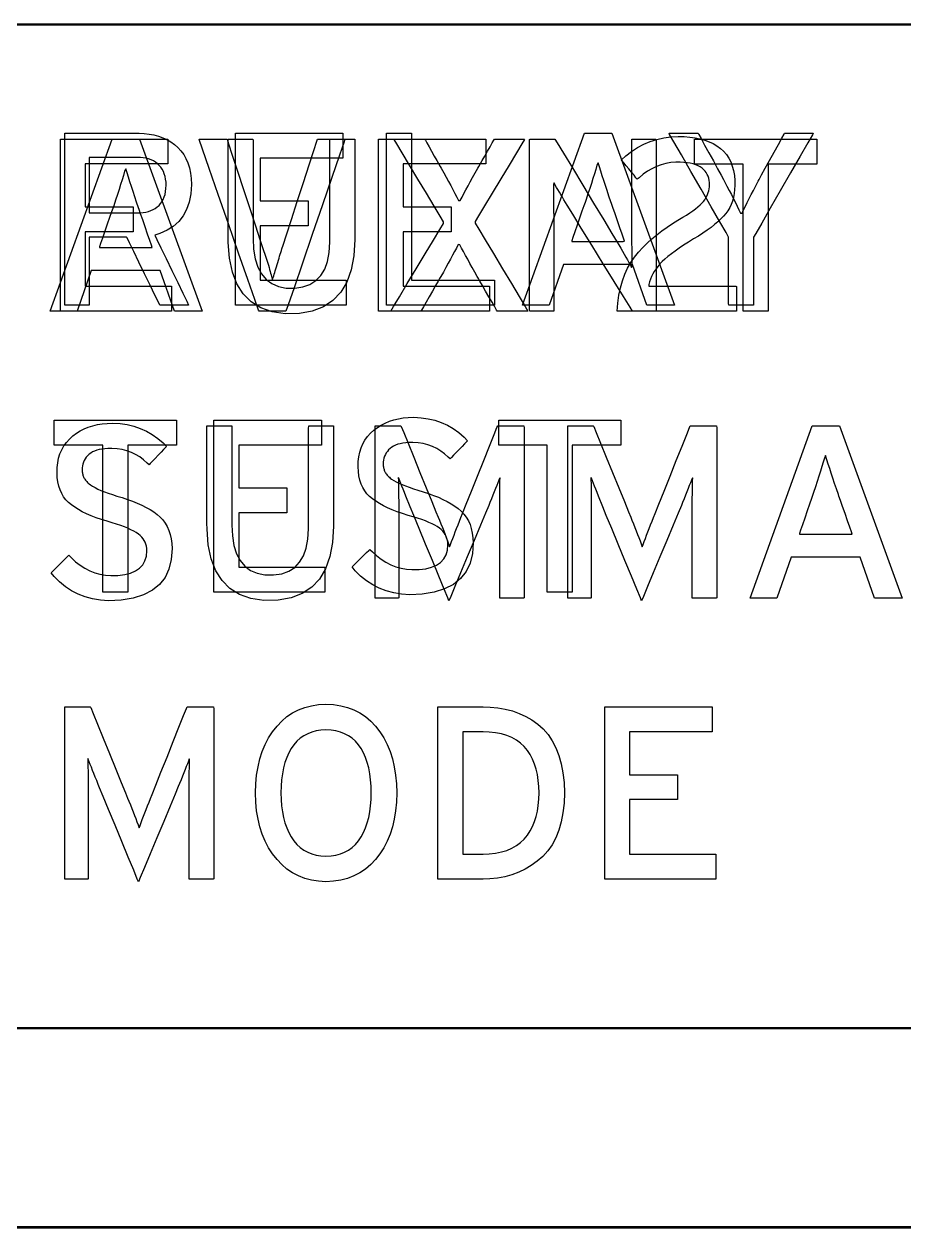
# Model space of a CAD drawing. Extents: x 1 to 47.7, y 0.2 to 35.
# Drawn here: x 22.566 to 23.162, y 4.851 to 5.667 of the extents above; entities that cross this region are included whole.
import ezdxf

# ---------------------------------------------------------------- set-up
doc = ezdxf.new("R2010")
doc.units = 0
doc.header["$MEASUREMENT"] = 0
for name, color, linetype in [('4_1__4U__UP_TO_ONE_IO_BOAR', 7, 'CONTINUOUS'), ('4_2__4U__FRONT_PANEL_W_24_', 7, 'CONTINUOUS'), ('5_1___24__TARGET_LEDS___12', 7, 'CONTINUOUS')]:
    doc.layers.add(name, color=color, linetype=linetype)

msp = doc.modelspace()

# ---------------------------------------------------------------- linework, layer by layer
at = {"layer": '4_1__4U__UP_TO_ONE_IO_BOAR'}
for points in [[(23.21446, 5.66651), (23.14367, 5.66651), (23.06103, 5.66651), (22.87026, 5.66651), (22.45712, 5.66651)], [(22.70938, 5.47671), (22.70938, 5.59333), (22.78216, 5.59333), (22.78216, 5.57642), (22.72628, 5.57642), (22.72628, 5.54742), (22.75873, 5.54742), (22.75873, 5.53052), (22.72628, 5.53052), (22.72628, 5.49363), (22.7846, 5.49363), (22.7846, 5.47671), (22.70938, 5.47671)], [(22.81184, 5.47671), (22.81184, 5.59333), (22.82874, 5.59333), (22.82874, 5.49379), (22.88509, 5.49379), (22.88509, 5.47671), (22.81184, 5.47671)], [(22.98834, 5.47671), (22.97857, 5.50439), (22.93186, 5.50439), (22.92217, 5.47671), (22.90403, 5.47671), (22.94602, 5.59333), (22.96457, 5.59333), (23.00705, 5.47671), (22.98834, 5.47671)], [(22.63643, 5.38181), (22.63643, 5.28227), (22.61953, 5.28227), (22.61953, 5.38181), (22.58657, 5.38181), (22.58657, 5.39889), (22.66943, 5.39889), (22.66943, 5.38181), (22.63643, 5.38181)], [(22.69489, 5.28227), (22.69489, 5.39889), (22.76767, 5.39889), (22.76767, 5.38197), (22.71179, 5.38197), (22.71179, 5.35297), (22.74425, 5.35297), (22.74425, 5.33607), (22.71179, 5.33607), (22.71179, 5.29918), (22.77011, 5.29918), (22.77011, 5.28227), (22.69489, 5.28227)], [(22.9377, 5.38181), (22.9377, 5.28227), (22.9208, 5.28227), (22.9208, 5.38181), (22.88784, 5.38181), (22.88784, 5.39889), (22.9707, 5.39889), (22.9707, 5.38181), (22.9377, 5.38181)], [(22.9597, 5.08782), (22.9597, 5.20444), (23.03248, 5.20444), (23.03248, 5.18753), (22.9766, 5.18753), (22.9766, 5.15853), (23.00906, 5.15853), (23.00906, 5.14163), (22.9766, 5.14163), (22.9766, 5.10474), (23.03493, 5.10474), (23.03493, 5.08782), (22.9597, 5.08782)], [(22.42922, 4.98653), (22.6323, 4.98653), (22.84113, 4.98653), (23.0356, 4.98653), (23.12116, 4.98653), (23.19559, 4.98653)], [(22.50617, 4.85135), (22.57915, 4.85135), (22.65393, 4.85135), (22.73034, 4.85135), (22.80823, 4.85135), (22.88743, 4.85135), (22.96777, 4.85135), (23.04909, 4.85135), (23.13124, 4.85135), (23.29733, 4.85135), (23.46472, 4.85135)]]:
    msp.add_lwpolyline(points, dxfattribs=at)
for points in [[(22.67957, 5.55846), (22.67914, 5.55227), (22.67807, 5.54667), (22.67635, 5.54166), (22.674, 5.53723), (22.671, 5.53339), (22.66736, 5.53014), (22.66308, 5.52747), (22.65816, 5.52539), (22.65481, 5.52413), (22.65623, 5.52118), (22.65893, 5.51562), (22.66246, 5.50832), (22.66641, 5.50017), (22.67033, 5.49206), (22.67381, 5.48488), (22.67641, 5.47951), (22.67769, 5.47685), (22.67737, 5.47671), (22.67573, 5.47671), (22.67315, 5.47671), (22.66998, 5.47671), (22.6666, 5.47671), (22.66338, 5.47671), (22.66066, 5.47671), (22.65882, 5.47671), (22.65821, 5.47673), (22.65724, 5.47874), (22.65492, 5.48352), (22.65167, 5.49022), (22.64792, 5.49797), (22.64406, 5.50592), (22.64053, 5.5132), (22.63774, 5.51896), (22.63611, 5.52234), (22.63565, 5.52287), (22.63392, 5.52287), (22.63083, 5.52287), (22.62686, 5.52287), (22.62248, 5.52287), (22.61816, 5.52287), (22.61438, 5.52287), (22.61161, 5.52287), (22.61034, 5.52287), (22.61031, 5.5217), (22.61031, 5.51759), (22.61031, 5.51133), (22.61031, 5.50378), (22.61031, 5.4958), (22.61031, 5.48825), (22.61031, 5.48199), (22.61031, 5.47788), (22.61029, 5.47671), (22.60946, 5.47671), (22.60767, 5.47671), (22.60522, 5.47671), (22.60242, 5.47671), (22.59957, 5.47671), (22.59699, 5.47671), (22.59499, 5.47671), (22.59387, 5.47671), (22.59374, 5.47805), (22.59374, 5.48658), (22.59374, 5.50113), (22.59374, 5.51954), (22.59374, 5.53962), (22.59374, 5.55921), (22.59374, 5.57613), (22.59374, 5.58822), (22.59374, 5.59329), (22.59527, 5.59333), (22.59993, 5.59333), (22.60681, 5.59333), (22.61499, 5.59333), (22.62356, 5.59333), (22.63157, 5.59333), (22.63812, 5.59333), (22.64228, 5.59333), (22.64423, 5.59332), (22.64769, 5.59315), (22.651, 5.59275), (22.65418, 5.59214), (22.65723, 5.5913), (22.66014, 5.59023), (22.66292, 5.58895), (22.66556, 5.58744), (22.66807, 5.5857), (22.67043, 5.58372), (22.67254, 5.58146), (22.67437, 5.57895), (22.67593, 5.57618), (22.67721, 5.57315), (22.67822, 5.56986), (22.67894, 5.56632), (22.67939, 5.56252)], [(23.06059, 5.5228), (23.06059, 5.52109), (23.06059, 5.51653), (23.06059, 5.50998), (23.06059, 5.5023), (23.06059, 5.49434), (23.06059, 5.48697), (23.06059, 5.48105), (23.06059, 5.47743), (23.0605, 5.47671), (23.05946, 5.47671), (23.05748, 5.47671), (23.05489, 5.47671), (23.052, 5.47671), (23.04913, 5.47671), (23.04658, 5.47671), (23.04468, 5.47671), (23.04374, 5.47671), (23.04369, 5.47764), (23.04369, 5.48151), (23.04369, 5.48761), (23.04369, 5.49508), (23.04369, 5.50305), (23.04369, 5.51067), (23.04369, 5.51709), (23.04369, 5.52143), (23.04367, 5.52288), (23.04191, 5.52594), (23.03772, 5.53325), (23.03184, 5.54347), (23.02503, 5.55531), (23.01806, 5.56745), (23.01167, 5.57857), (23.00661, 5.58737), (23.00365, 5.59252), (23.00335, 5.59333), (23.00469, 5.59333), (23.00709, 5.59333), (23.01018, 5.59333), (23.01359, 5.59333), (23.01694, 5.59333), (23.01988, 5.59333), (23.02203, 5.59333), (23.02302, 5.59333), (23.02349, 5.59252), (23.02505, 5.58965), (23.02743, 5.58529), (23.03031, 5.58002), (23.03334, 5.57446), (23.03622, 5.5692), (23.0386, 5.56483), (23.04017, 5.56197), (23.04091, 5.56058), (23.04254, 5.55749), (23.04409, 5.55452), (23.04556, 5.55165), (23.04696, 5.5489), (23.04828, 5.54627), (23.04953, 5.54374), (23.0507, 5.54133), (23.05179, 5.53904), (23.0528, 5.5392), (23.05386, 5.54145), (23.05501, 5.54382), (23.05624, 5.54632), (23.05755, 5.54894), (23.05896, 5.55169), (23.06045, 5.55457), (23.06202, 5.55757), (23.06369, 5.5607), (23.06439, 5.56199), (23.06606, 5.56504), (23.06852, 5.56953), (23.07145, 5.57487), (23.07451, 5.58046), (23.07738, 5.58569), (23.07973, 5.58997), (23.08121, 5.59268), (23.08163, 5.59333), (23.08272, 5.59333), (23.08492, 5.59333), (23.08786, 5.59333), (23.09119, 5.59333), (23.09453, 5.59333), (23.09752, 5.59333), (23.09981, 5.59333), (23.10101, 5.59333), (23.10049, 5.59224), (23.0973, 5.58669), (23.09209, 5.57763), (23.08561, 5.56635), (23.07862, 5.55417), (23.07186, 5.54242), (23.0661, 5.5324), (23.06209, 5.52542)], [(22.6625, 5.55797), (22.6624, 5.56013), (22.66215, 5.56216), (22.66177, 5.56405), (22.66125, 5.56581), (22.66059, 5.56744), (22.6598, 5.56893), (22.65886, 5.57029), (22.65779, 5.57152), (22.65658, 5.57265), (22.65525, 5.57366), (22.65381, 5.57454), (22.65227, 5.57527), (22.65062, 5.57588), (22.64887, 5.57634), (22.64701, 5.57667), (22.64504, 5.57685), (22.64324, 5.5769), (22.64162, 5.5769), (22.63796, 5.5769), (22.63294, 5.5769), (22.62721, 5.5769), (22.62143, 5.5769), (22.61627, 5.5769), (22.61238, 5.5769), (22.61042, 5.5769), (22.61031, 5.57614), (22.61031, 5.57287), (22.61031, 5.56771), (22.61031, 5.56142), (22.61031, 5.55476), (22.61031, 5.54847), (22.61031, 5.54332), (22.61031, 5.54004), (22.61042, 5.53928), (22.61238, 5.53928), (22.61627, 5.53928), (22.62143, 5.53928), (22.62721, 5.53928), (22.63294, 5.53928), (22.63796, 5.53928), (22.64162, 5.53928), (22.64324, 5.53928), (22.64501, 5.53933), (22.64695, 5.53951), (22.64878, 5.53982), (22.65052, 5.54026), (22.65215, 5.54083), (22.65368, 5.54153), (22.6551, 5.54236), (22.65642, 5.54332), (22.65765, 5.54441), (22.65875, 5.54562), (22.65971, 5.54698), (22.66053, 5.54846), (22.66121, 5.55009), (22.66175, 5.55185), (22.66214, 5.55376), (22.66239, 5.55579)], [(22.96384, 5.54686), (22.96254, 5.55069), (22.96131, 5.55437), (22.96013, 5.55789), (22.95902, 5.56126), (22.95798, 5.56448), (22.95699, 5.56753), (22.95607, 5.57044), (22.95522, 5.57319), (22.95444, 5.57158), (22.95361, 5.56876), (22.9527, 5.56577), (22.95172, 5.56261), (22.95066, 5.55928), (22.94953, 5.55579), (22.94832, 5.55212), (22.94704, 5.54828), (22.94636, 5.54629), (22.94558, 5.54405), (22.9443, 5.54035), (22.94271, 5.53578), (22.94102, 5.53092), (22.93944, 5.52634), (22.93815, 5.52265), (22.93737, 5.5204), (22.93748, 5.51999), (22.94002, 5.51999), (22.94467, 5.51999), (22.95065, 5.51999), (22.95718, 5.51999), (22.96348, 5.51999), (22.96876, 5.51999), (22.97224, 5.51999), (22.97318, 5.52004), (22.97266, 5.52155), (22.97154, 5.52476), (22.97004, 5.52907), (22.96835, 5.53392), (22.96668, 5.5387), (22.96524, 5.54285), (22.96422, 5.54576)], [(22.87048, 5.31574), (22.87001, 5.30839), (22.86844, 5.30189), (22.86578, 5.29624), (22.86202, 5.29146), (22.85717, 5.28753), (22.85122, 5.28445), (22.84417, 5.28223), (22.83603, 5.28087), (22.82755, 5.28043), (22.822, 5.28087), (22.81671, 5.28177), (22.81168, 5.28313), (22.80693, 5.28494), (22.80245, 5.28721), (22.79823, 5.28994), (22.79428, 5.29312), (22.7906, 5.29675), (22.78852, 5.2993), (22.78925, 5.30003), (22.79063, 5.30141), (22.79244, 5.30322), (22.79447, 5.30524), (22.79651, 5.30727), (22.79833, 5.30909), (22.79974, 5.31049), (22.80051, 5.31126), (22.80223, 5.30963), (22.80518, 5.30689), (22.80824, 5.3045), (22.81143, 5.30246), (22.81473, 5.30076), (22.81814, 5.29942), (22.82167, 5.29843), (22.82532, 5.29779), (22.82908, 5.29749), (22.83387, 5.2976), (22.83843, 5.29815), (22.84238, 5.29915), (22.84573, 5.30058), (22.84847, 5.30245), (22.85062, 5.30476), (22.85215, 5.30751), (22.85309, 5.3107), (22.85342, 5.31432), (22.85336, 5.31592), (22.85315, 5.31735), (22.8528, 5.31872), (22.85231, 5.32002), (22.85167, 5.32126), (22.8509, 5.32245), (22.84998, 5.32357), (22.84892, 5.32463), (22.84771, 5.32564), (22.84624, 5.32663), (22.84457, 5.32761), (22.84267, 5.32858), (22.84056, 5.32954), (22.83824, 5.33049), (22.8357, 5.33144), (22.83294, 5.33236), (22.82997, 5.33328), (22.82654, 5.33427), (22.8227, 5.33545), (22.8191, 5.33668), (22.81573, 5.33798), (22.81259, 5.33935), (22.80968, 5.34077), (22.80701, 5.34225), (22.80456, 5.3438), (22.80235, 5.3454), (22.80036, 5.34705), (22.79859, 5.34885), (22.79704, 5.35086), (22.79573, 5.35308), (22.79464, 5.35551), (22.79378, 5.35814), (22.79314, 5.36098), (22.79274, 5.36403), (22.79256, 5.36729), (22.79264, 5.3707), (22.79301, 5.37397), (22.79365, 5.37707), (22.79457, 5.38), (22.79576, 5.38276), (22.79722, 5.38535), (22.79896, 5.38776), (22.80098, 5.39001), (22.80326, 5.39209), (22.80568, 5.3939), (22.80823, 5.3955), (22.81092, 5.39688), (22.81377, 5.39805), (22.81676, 5.39901), (22.81989, 5.39976), (22.82317, 5.40031), (22.8266, 5.40064), (22.8303, 5.40075), (22.83527, 5.40048), (22.84003, 5.3998), (22.84459, 5.39873), (22.84895, 5.39726), (22.85311, 5.39538), (22.85707, 5.39311), (22.86082, 5.39044), (22.86438, 5.38737), (22.86676, 5.38489), (22.8661, 5.38421), (22.86479, 5.38285), (22.86303, 5.38103), (22.86104, 5.37897), (22.85902, 5.37688), (22.85719, 5.37498), (22.85576, 5.37349), (22.85493, 5.37263), (22.85369, 5.37368), (22.85123, 5.37593), (22.84861, 5.3779), (22.84584, 5.37958), (22.84292, 5.38097), (22.83984, 5.38208), (22.83661, 5.3829), (22.83322, 5.38342), (22.82968, 5.38366), (22.827, 5.38363), (22.82492, 5.38348), (22.82299, 5.38323), (22.82119, 5.38288), (22.81952, 5.38243), (22.818, 5.38188), (22.81662, 5.38123), (22.81537, 5.38049), (22.81426, 5.37964), (22.81328, 5.37869), (22.81242, 5.37767), (22.81167, 5.3766), (22.81104, 5.37548), (22.81052, 5.37431), (22.81012, 5.37308), (22.80983, 5.3718), (22.80966, 5.37047), (22.80961, 5.36912), (22.80963, 5.36845), (22.80967, 5.3678), (22.80975, 5.36717), (22.80985, 5.36656), (22.80998, 5.36597), (22.81014, 5.3654), (22.81033, 5.36486), (22.81054, 5.36433), (22.81078, 5.36381), (22.81107, 5.36326), (22.8114, 5.36271), (22.81178, 5.36217), (22.8122, 5.36164), (22.81267, 5.36112), (22.81319, 5.3606), (22.81376, 5.36009), (22.81437, 5.35958), (22.81528, 5.3589), (22.81671, 5.35799), (22.81837, 5.35706), (22.82025, 5.35613), (22.82236, 5.35519), (22.8247, 5.35424), (22.82727, 5.35329), (22.83006, 5.35232), (22.83308, 5.35135), (22.83664, 5.35028), (22.84028, 5.34909), (22.84372, 5.34783), (22.84697, 5.34651), (22.85003, 5.34512), (22.8529, 5.34367), (22.85558, 5.34215), (22.85807, 5.34056), (22.86037, 5.3389), (22.86246, 5.33714), (22.86431, 5.33517), (22.86592, 5.333), (22.86729, 5.33063), (22.86841, 5.32805), (22.86929, 5.32528), (22.86993, 5.3223), (22.87033, 5.31912)], [(22.81873, 5.14617), (22.81852, 5.13996), (22.81797, 5.13406), (22.81707, 5.12845), (22.81583, 5.12314), (22.81424, 5.11813), (22.8123, 5.11342), (22.81003, 5.10901), (22.8074, 5.1049), (22.80442, 5.10106), (22.80113, 5.0976), (22.79758, 5.09459), (22.79377, 5.09203), (22.7897, 5.08992), (22.78537, 5.08826), (22.78078, 5.08704), (22.77592, 5.08627), (22.77081, 5.08595), (22.76573, 5.08627), (22.76092, 5.08704), (22.75637, 5.08826), (22.75209, 5.08992), (22.74808, 5.09203), (22.74433, 5.09459), (22.74085, 5.0976), (22.73763, 5.10106), (22.73465, 5.1049), (22.73196, 5.10901), (22.72963, 5.11342), (22.72765, 5.11813), (22.72602, 5.12314), (22.72475, 5.12845), (22.72383, 5.13406), (22.72326, 5.13996), (22.72305, 5.14617), (22.72326, 5.15238), (22.72383, 5.1583), (22.72475, 5.16393), (22.72602, 5.16926), (22.72765, 5.1743), (22.72963, 5.17904), (22.73196, 5.1835), (22.73465, 5.18766), (22.73763, 5.1915), (22.74085, 5.1949), (22.74433, 5.19786), (22.74808, 5.20038), (22.75209, 5.20246), (22.75637, 5.20409), (22.76092, 5.20527), (22.76573, 5.20601), (22.77081, 5.20631), (22.77592, 5.20601), (22.78078, 5.20527), (22.78537, 5.20409), (22.7897, 5.20246), (22.79377, 5.20038), (22.79758, 5.19786), (22.80113, 5.1949), (22.80442, 5.1915), (22.8074, 5.18766), (22.81003, 5.1835), (22.8123, 5.17904), (22.81424, 5.1743), (22.81583, 5.16926), (22.81707, 5.16393), (22.81797, 5.1583), (22.81852, 5.15238)], [(22.67811, 5.08777), (22.67811, 5.08999), (22.67811, 5.09592), (22.67811, 5.10447), (22.67811, 5.11453), (22.67811, 5.12503), (22.67811, 5.13485), (22.67811, 5.14291), (22.67811, 5.14811), (22.67811, 5.15013), (22.67812, 5.15298), (22.67814, 5.15569), (22.67816, 5.15826), (22.67819, 5.16069), (22.67823, 5.16298), (22.67828, 5.16513), (22.67833, 5.16715), (22.6784, 5.16902), (22.67818, 5.16931), (22.67755, 5.16767), (22.67686, 5.1659), (22.67612, 5.16399), (22.67531, 5.16195), (22.67446, 5.15978), (22.67354, 5.15749), (22.67257, 5.15506), (22.67154, 5.15249), (22.67073, 5.15053), (22.66859, 5.14541), (22.66512, 5.13711), (22.66081, 5.12681), (22.65616, 5.11567), (22.65163, 5.10485), (22.64773, 5.09552), (22.64494, 5.08884), (22.64374, 5.08598), (22.64295, 5.08783), (22.6405, 5.09376), (22.63685, 5.10261), (22.63248, 5.1132), (22.62786, 5.12437), (22.62349, 5.13496), (22.61983, 5.1438), (22.61738, 5.14973), (22.61649, 5.15191), (22.61546, 5.1545), (22.61448, 5.15696), (22.61356, 5.15928), (22.61269, 5.16148), (22.61188, 5.16355), (22.61111, 5.16548), (22.6104, 5.16729), (22.60974, 5.16896), (22.60936, 5.16942), (22.60943, 5.16757), (22.60948, 5.16559), (22.60953, 5.16347), (22.60958, 5.16121), (22.60961, 5.15881), (22.60963, 5.15627), (22.60965, 5.1536), (22.60966, 5.15078), (22.60966, 5.14877), (22.60966, 5.14435), (22.60966, 5.13683), (22.60966, 5.12731), (22.60966, 5.11687), (22.60966, 5.10661), (22.60966, 5.09763), (22.60966, 5.09102), (22.60966, 5.08789), (22.60931, 5.08777), (22.60796, 5.08777), (22.60589, 5.08777), (22.60335, 5.08777), (22.60064, 5.08777), (22.59805, 5.08777), (22.59584, 5.08777), (22.59431, 5.08777), (22.59374, 5.08777), (22.59374, 5.09197), (22.59374, 5.10318), (22.59374, 5.11934), (22.59374, 5.13837), (22.59374, 5.15821), (22.59374, 5.17678), (22.59374, 5.19202), (22.59374, 5.20185), (22.59377, 5.20444), (22.59466, 5.20444), (22.59653, 5.20444), (22.59907, 5.20444), (22.60198, 5.20444), (22.60494, 5.20444), (22.60764, 5.20444), (22.60977, 5.20444), (22.61102, 5.20444), (22.61141, 5.20398), (22.61305, 5.19995), (22.61601, 5.19267), (22.61984, 5.18325), (22.6241, 5.17278), (22.62833, 5.16238), (22.63209, 5.15314), (22.63493, 5.14617), (22.6364, 5.14257), (22.63722, 5.14059), (22.63826, 5.13807), (22.63925, 5.13563), (22.64019, 5.13326), (22.64108, 5.13096), (22.64192, 5.12873), (22.64271, 5.12658), (22.64345, 5.12449), (22.64415, 5.12248), (22.64483, 5.12401), (22.64556, 5.12605), (22.64633, 5.12818), (22.64716, 5.13038), (22.64803, 5.13266), (22.64894, 5.13503), (22.64991, 5.13747), (22.65092, 5.13999), (22.65187, 5.14234), (22.65295, 5.14504), (22.65547, 5.15136), (22.659, 5.16019), (22.66309, 5.17043), (22.6673, 5.18097), (22.6712, 5.19072), (22.67433, 5.19857), (22.67627, 5.20342), (22.67675, 5.20444), (22.6778, 5.20444), (22.67982, 5.20444), (22.6825, 5.20444), (22.68552, 5.20444), (22.68855, 5.20444), (22.69129, 5.20444), (22.6934, 5.20444), (22.69457, 5.20444), (22.6947, 5.2031), (22.6947, 5.19475), (22.6947, 5.18053), (22.6947, 5.16252), (22.6947, 5.14278), (22.6947, 5.12339), (22.6947, 5.10642), (22.6947, 5.09392), (22.6947, 5.08799), (22.69433, 5.08777), (22.69294, 5.08777), (22.69077, 5.08777), (22.68813, 5.08777), (22.68531, 5.08777), (22.6826, 5.08777), (22.68031, 5.08777), (22.67871, 5.08777)], [(22.93241, 5.14613), (22.93212, 5.13913), (22.93138, 5.13259), (22.93021, 5.12651), (22.92859, 5.1209), (22.92653, 5.11576), (22.92403, 5.11108), (22.92109, 5.10686), (22.91771, 5.10311), (22.91394, 5.09983), (22.90997, 5.09697), (22.9058, 5.0945), (22.90143, 5.09241), (22.89686, 5.09072), (22.89209, 5.08941), (22.88713, 5.08849), (22.88196, 5.08797), (22.87735, 5.08782), (22.87583, 5.08782), (22.87242, 5.08782), (22.86772, 5.08782), (22.86237, 5.08782), (22.85697, 5.08782), (22.85215, 5.08782), (22.84852, 5.08782), (22.84669, 5.08782), (22.84658, 5.09019), (22.84658, 5.10033), (22.84658, 5.11632), (22.84658, 5.1358), (22.84658, 5.15646), (22.84658, 5.17595), (22.84658, 5.19193), (22.84658, 5.20207), (22.84669, 5.20444), (22.84852, 5.20444), (22.85215, 5.20444), (22.85697, 5.20444), (22.86237, 5.20444), (22.86772, 5.20444), (22.87242, 5.20444), (22.87583, 5.20444), (22.87735, 5.20444), (22.88205, 5.20435), (22.8873, 5.20387), (22.89234, 5.20301), (22.89716, 5.20175), (22.90176, 5.2001), (22.90615, 5.19806), (22.91032, 5.19562), (22.91427, 5.19279), (22.91799, 5.18953), (22.92131, 5.18577), (22.92419, 5.18153), (22.92664, 5.17682), (22.92866, 5.17163), (22.93025, 5.16597), (22.9314, 5.15983), (22.93212, 5.15322)], [(22.8015, 5.14617), (22.80139, 5.15076), (22.80107, 5.1551), (22.80054, 5.15921), (22.79979, 5.16308), (22.79882, 5.16672), (22.79765, 5.17012), (22.79626, 5.17328), (22.79465, 5.1762), (22.79282, 5.17885), (22.79078, 5.18117), (22.78854, 5.18319), (22.78609, 5.18491), (22.78344, 5.18632), (22.78059, 5.18742), (22.77753, 5.18822), (22.77427, 5.18872), (22.77081, 5.18891), (22.76741, 5.18872), (22.76422, 5.18822), (22.76121, 5.18742), (22.7584, 5.18632), (22.75579, 5.18491), (22.75337, 5.18319), (22.75114, 5.18117), (22.74911, 5.17885), (22.74727, 5.1762), (22.74563, 5.17328), (22.74421, 5.17012), (22.74301, 5.16672), (22.74202, 5.16308), (22.74126, 5.15921), (22.74071, 5.1551), (22.74038, 5.15076), (22.74028, 5.14617), (22.74038, 5.14164), (22.74071, 5.13735), (22.74126, 5.13329), (22.74202, 5.12946), (22.74301, 5.12586), (22.74421, 5.12249), (22.74563, 5.11936), (22.74727, 5.11646), (22.74911, 5.11376), (22.75114, 5.11132), (22.75337, 5.10921), (22.75579, 5.10742), (22.7584, 5.10596), (22.76121, 5.10482), (22.76422, 5.104), (22.76741, 5.10352), (22.77081, 5.10335), (22.77427, 5.10352), (22.77753, 5.104), (22.78059, 5.10482), (22.78344, 5.10596), (22.78609, 5.10742), (22.78854, 5.10921), (22.79078, 5.11132), (22.79282, 5.11376), (22.79465, 5.11646), (22.79626, 5.11936), (22.79765, 5.12249), (22.79882, 5.12586), (22.79979, 5.12946), (22.80054, 5.13329), (22.80107, 5.13735), (22.80139, 5.14164)], [(22.91519, 5.14613), (22.91507, 5.15049), (22.9147, 5.15463), (22.91408, 5.15856), (22.91322, 5.16227), (22.91211, 5.16577), (22.91076, 5.16905), (22.90915, 5.17211), (22.90731, 5.17496), (22.90516, 5.17759), (22.90268, 5.17992), (22.89989, 5.18195), (22.89679, 5.18366), (22.89338, 5.18505), (22.88967, 5.18614), (22.88565, 5.18692), (22.88132, 5.18738), (22.87735, 5.18753), (22.87666, 5.18753), (22.87513, 5.18753), (22.87301, 5.18753), (22.8706, 5.18753), (22.86817, 5.18753), (22.86599, 5.18753), (22.86435, 5.18753), (22.86353, 5.18753), (22.86348, 5.18584), (22.86348, 5.17865), (22.86348, 5.1673), (22.86348, 5.15346), (22.86348, 5.1388), (22.86348, 5.12496), (22.86348, 5.11362), (22.86348, 5.10642), (22.86353, 5.10474), (22.86435, 5.10474), (22.86599, 5.10474), (22.86817, 5.10474), (22.8706, 5.10474), (22.87301, 5.10474), (22.87513, 5.10474), (22.87666, 5.10474), (22.87735, 5.10474), (22.88132, 5.10489), (22.88565, 5.10536), (22.88967, 5.10615), (22.89338, 5.10726), (22.89679, 5.10869), (22.89989, 5.11044), (22.90268, 5.1125), (22.90516, 5.11488), (22.90731, 5.11754), (22.90915, 5.12039), (22.91076, 5.12344), (22.91211, 5.1267), (22.91322, 5.13017), (22.91408, 5.13385), (22.9147, 5.13773), (22.91507, 5.14183)]]:
    msp.add_lwpolyline(points, close=True, dxfattribs=at)
at = {"layer": '4_2__4U__FRONT_PANEL_W_24_'}
for points in [[(23.21391, 5.66726), (23.14312, 5.66726), (23.06048, 5.66726), (22.86971, 5.66726), (22.45657, 5.66726)], [(22.59081, 5.47272), (22.59081, 5.58934), (22.66359, 5.58934), (22.66359, 5.57243), (22.60771, 5.57243), (22.60771, 5.54343), (22.64016, 5.54343), (22.64016, 5.52653), (22.60771, 5.52653), (22.60771, 5.48964), (22.66603, 5.48964), (22.66603, 5.47272), (22.59081, 5.47272)], [(22.8063, 5.47272), (22.8063, 5.58934), (22.87908, 5.58934), (22.87908, 5.57243), (22.8232, 5.57243), (22.8232, 5.54343), (22.85566, 5.54343), (22.85566, 5.52653), (22.8232, 5.52653), (22.8232, 5.48964), (22.88152, 5.48964), (22.88152, 5.47272), (22.8063, 5.47272)], [(23.07043, 5.57227), (23.07043, 5.47272), (23.05353, 5.47272), (23.05353, 5.57227), (23.02058, 5.57227), (23.02058, 5.58934), (23.10343, 5.58934), (23.10343, 5.57227), (23.07043, 5.57227)], [(23.14256, 5.27828), (23.1328, 5.30596), (23.08609, 5.30596), (23.0764, 5.27828), (23.05825, 5.27828), (23.10025, 5.3949), (23.1188, 5.3949), (23.16128, 5.27828), (23.14256, 5.27828)], [(22.42867, 4.98727), (22.63175, 4.98727), (22.84058, 4.98727), (23.03505, 4.98727), (23.12061, 4.98727), (23.19504, 4.98727)], [(25.35207, 4.8521), (19.77626, 4.8521)]]:
    msp.add_lwpolyline(points, dxfattribs=at)
for points in [[(22.74371, 5.47272), (22.74302, 5.47272), (22.74119, 5.47272), (22.73857, 5.47272), (22.73549, 5.47272), (22.7323, 5.47272), (22.72935, 5.47272), (22.72697, 5.47272), (22.72552, 5.47272), (22.72502, 5.47333), (22.72252, 5.48053), (22.71779, 5.49415), (22.71158, 5.51201), (22.70465, 5.53195), (22.69775, 5.55179), (22.69165, 5.56936), (22.68709, 5.58249), (22.68482, 5.589), (22.68509, 5.58934), (22.68669, 5.58934), (22.6892, 5.58934), (22.69229, 5.58934), (22.69558, 5.58934), (22.69872, 5.58934), (22.70137, 5.58934), (22.70316, 5.58934), (22.70376, 5.58932), (22.70482, 5.58608), (22.70734, 5.57838), (22.71087, 5.56759), (22.71496, 5.5551), (22.71915, 5.54229), (22.72299, 5.53056), (22.72602, 5.52128), (22.7278, 5.51584), (22.72827, 5.51443), (22.72869, 5.51318), (22.72912, 5.51191), (22.72955, 5.51061), (22.72999, 5.50929), (22.73044, 5.50794), (22.73089, 5.50657), (22.73135, 5.50518), (22.73182, 5.50376), (22.73224, 5.50232), (22.73262, 5.50095), (22.73298, 5.49966), (22.73331, 5.49844), (22.73363, 5.4973), (22.73391, 5.49624), (22.73418, 5.49525), (22.73441, 5.49434), (22.73463, 5.4938), (22.73484, 5.49466), (22.73509, 5.4956), (22.73537, 5.49662), (22.73569, 5.49771), (22.73604, 5.49888), (22.73642, 5.50012), (22.73685, 5.50144), (22.7373, 5.50284), (22.73776, 5.5043), (22.73818, 5.50574), (22.7386, 5.50715), (22.73902, 5.50854), (22.73942, 5.5099), (22.73982, 5.51122), (22.74022, 5.51252), (22.74061, 5.5138), (22.74099, 5.51504), (22.74176, 5.51744), (22.74402, 5.52442), (22.74736, 5.53473), (22.75132, 5.54699), (22.75547, 5.55981), (22.75936, 5.57182), (22.76253, 5.58163), (22.76455, 5.58785), (22.76508, 5.58934), (22.76613, 5.58934), (22.76823, 5.58934), (22.77105, 5.58934), (22.77424, 5.58934), (22.77744, 5.58934), (22.78031, 5.58934), (22.78249, 5.58934), (22.78365, 5.58934), (22.78313, 5.58754), (22.77998, 5.57837), (22.77483, 5.56338), (22.76843, 5.54473), (22.76152, 5.5246), (22.75484, 5.50516), (22.74915, 5.48859), (22.74519, 5.47705)], [(22.97849, 5.47272), (22.97685, 5.47539), (22.97246, 5.48251), (22.96615, 5.49276), (22.95874, 5.50481), (22.95103, 5.51733), (22.94384, 5.529), (22.938, 5.53849), (22.93432, 5.54448), (22.93314, 5.5464), (22.93205, 5.54823), (22.93099, 5.55001), (22.92996, 5.55173), (22.92897, 5.5534), (22.92802, 5.55503), (22.9271, 5.5566), (22.92621, 5.55811), (22.92536, 5.55958), (22.92501, 5.55863), (22.92501, 5.55583), (22.92502, 5.55293), (22.92504, 5.54995), (22.92505, 5.54687), (22.92507, 5.54371), (22.9251, 5.54045), (22.92513, 5.53711), (22.92517, 5.53367), (22.92517, 5.53154), (22.92517, 5.52611), (22.92517, 5.51794), (22.92517, 5.50813), (22.92517, 5.49777), (22.92517, 5.48796), (22.92517, 5.47979), (22.92517, 5.47436), (22.92516, 5.47272), (22.9244, 5.47272), (22.92268, 5.47272), (22.92031, 5.47272), (22.91757, 5.47272), (22.91477, 5.47272), (22.9122, 5.47272), (22.91017, 5.47272), (22.90896, 5.47272), (22.90876, 5.47354), (22.90876, 5.4811), (22.90876, 5.49485), (22.90876, 5.51268), (22.90876, 5.53247), (22.90876, 5.55211), (22.90876, 5.56948), (22.90876, 5.58248), (22.90876, 5.58897), (22.90909, 5.58934), (22.9105, 5.58934), (22.91274, 5.58934), (22.91549, 5.58934), (22.91844, 5.58934), (22.92129, 5.58934), (22.9237, 5.58934), (22.92538, 5.58934), (22.92601, 5.58934), (22.92758, 5.58675), (22.93176, 5.57981), (22.93778, 5.56984), (22.94485, 5.55812), (22.9522, 5.54593), (22.95905, 5.53458), (22.96462, 5.52534), (22.96814, 5.51952), (22.96932, 5.51753), (22.97059, 5.51536), (22.97179, 5.51327), (22.97295, 5.51126), (22.97406, 5.50932), (22.97511, 5.50745), (22.97611, 5.50566), (22.97707, 5.50395), (22.97797, 5.50231), (22.97832, 5.50324), (22.97828, 5.50613), (22.97825, 5.5091), (22.97823, 5.51216), (22.97821, 5.5153), (22.97819, 5.51851), (22.97818, 5.52181), (22.97818, 5.5252), (22.97818, 5.52866), (22.97818, 5.53079), (22.97818, 5.5362), (22.97818, 5.54433), (22.97818, 5.55409), (22.97818, 5.56441), (22.97818, 5.57418), (22.97818, 5.58231), (22.97818, 5.58771), (22.97819, 5.58934), (22.97895, 5.58934), (22.98067, 5.58934), (22.98304, 5.58934), (22.98578, 5.58934), (22.98858, 5.58934), (22.99114, 5.58934), (22.99318, 5.58934), (22.99439, 5.58934), (22.99459, 5.58852), (22.99459, 5.58097), (22.99459, 5.56722), (22.99459, 5.54939), (22.99459, 5.5296), (22.99459, 5.50996), (22.99459, 5.49258), (22.99459, 5.47959), (22.99459, 5.47309), (22.99428, 5.47272), (22.99296, 5.47272), (22.99088, 5.47272), (22.98831, 5.47272), (22.98555, 5.47272), (22.9829, 5.47272), (22.98064, 5.47272), (22.97908, 5.47272)], [(22.66646, 5.31175), (22.66599, 5.3044), (22.66442, 5.2979), (22.66176, 5.29226), (22.658, 5.28747), (22.65315, 5.28354), (22.6472, 5.28046), (22.64015, 5.27824), (22.63201, 5.27688), (22.62353, 5.27644), (22.61797, 5.27689), (22.61269, 5.27779), (22.60766, 5.27914), (22.60291, 5.28095), (22.59843, 5.28322), (22.59421, 5.28595), (22.59026, 5.28913), (22.58658, 5.29277), (22.5845, 5.29531), (22.58523, 5.29605), (22.58661, 5.29742), (22.58842, 5.29923), (22.59045, 5.30125), (22.59249, 5.30328), (22.59431, 5.30511), (22.59572, 5.30651), (22.59649, 5.30728), (22.59821, 5.30564), (22.60116, 5.3029), (22.60422, 5.30051), (22.60741, 5.29847), (22.61071, 5.29678), (22.61412, 5.29543), (22.61765, 5.29444), (22.6213, 5.2938), (22.62506, 5.2935), (22.62985, 5.29361), (22.63441, 5.29417), (22.63836, 5.29516), (22.64171, 5.29659), (22.64445, 5.29846), (22.6466, 5.30077), (22.64813, 5.30352), (22.64907, 5.30671), (22.6494, 5.31034), (22.64934, 5.31194), (22.64913, 5.31336), (22.64878, 5.31473), (22.64829, 5.31603), (22.64765, 5.31728), (22.64688, 5.31846), (22.64596, 5.31958), (22.6449, 5.32064), (22.64369, 5.32165), (22.64222, 5.32264), (22.64055, 5.32362), (22.63865, 5.32459), (22.63654, 5.32556), (22.63422, 5.32651), (22.63168, 5.32745), (22.62892, 5.32838), (22.62595, 5.3293), (22.62252, 5.33028), (22.61868, 5.33146), (22.61508, 5.3327), (22.61171, 5.334), (22.60857, 5.33536), (22.60566, 5.33678), (22.60299, 5.33826), (22.60054, 5.33981), (22.59833, 5.34142), (22.59634, 5.34306), (22.59457, 5.34487), (22.59302, 5.34688), (22.59171, 5.34909), (22.59062, 5.35152), (22.58976, 5.35415), (22.58912, 5.35699), (22.58872, 5.36004), (22.58854, 5.3633), (22.58862, 5.36671), (22.58899, 5.36998), (22.58963, 5.37308), (22.59055, 5.37601), (22.59174, 5.37877), (22.5932, 5.38136), (22.59494, 5.38378), (22.59696, 5.38603), (22.59924, 5.3881), (22.60166, 5.38992), (22.60421, 5.39151), (22.6069, 5.39289), (22.60975, 5.39406), (22.61274, 5.39502), (22.61587, 5.39578), (22.61915, 5.39632), (22.62258, 5.39665), (22.62628, 5.39676), (22.63125, 5.39649), (22.63601, 5.39581), (22.64057, 5.39474), (22.64493, 5.39327), (22.64909, 5.39139), (22.65305, 5.38912), (22.6568, 5.38645), (22.66036, 5.38338), (22.66274, 5.3809), (22.66208, 5.38022), (22.66077, 5.37887), (22.65901, 5.37705), (22.65702, 5.37498), (22.655, 5.37289), (22.65317, 5.37099), (22.65174, 5.3695), (22.65091, 5.36864), (22.64967, 5.36969), (22.64721, 5.37195), (22.64459, 5.37391), (22.64182, 5.37559), (22.6389, 5.37699), (22.63582, 5.37809), (22.63259, 5.37891), (22.6292, 5.37944), (22.62566, 5.37968), (22.62298, 5.37965), (22.6209, 5.37949), (22.61897, 5.37924), (22.61717, 5.37889), (22.6155, 5.37844), (22.61398, 5.37789), (22.6126, 5.37724), (22.61135, 5.3765), (22.61024, 5.37566), (22.60926, 5.3747), (22.6084, 5.37368), (22.60765, 5.37261), (22.60702, 5.37149), (22.6065, 5.37032), (22.6061, 5.36909), (22.60581, 5.36782), (22.60564, 5.36648), (22.60559, 5.36513), (22.60561, 5.36446), (22.60565, 5.36381), (22.60573, 5.36318), (22.60583, 5.36257), (22.60596, 5.36198), (22.60612, 5.36142), (22.60631, 5.36087), (22.60652, 5.36034), (22.60676, 5.35983), (22.60705, 5.35927), (22.60738, 5.35873), (22.60776, 5.35819), (22.60818, 5.35765), (22.60865, 5.35713), (22.60917, 5.35661), (22.60974, 5.3561), (22.61035, 5.35559), (22.61126, 5.35492), (22.61269, 5.354), (22.61435, 5.35307), (22.61623, 5.35214), (22.61834, 5.3512), (22.62068, 5.35026), (22.62325, 5.3493), (22.62604, 5.34834), (22.62906, 5.34736), (22.63262, 5.34629), (22.63626, 5.3451), (22.6397, 5.34385), (22.64295, 5.34252), (22.64601, 5.34114), (22.64888, 5.33968), (22.65156, 5.33816), (22.65405, 5.33657), (22.65635, 5.33492), (22.65844, 5.33315), (22.66029, 5.33118), (22.6619, 5.32901), (22.66327, 5.32664), (22.66439, 5.32407), (22.66527, 5.32129), (22.66591, 5.31831), (22.66631, 5.31514)], [(22.77599, 5.32689), (22.77532, 5.31595), (22.7735, 5.30635), (22.77053, 5.29807), (22.76641, 5.29114), (22.76113, 5.28553), (22.7547, 5.28126), (22.74712, 5.27833), (22.73839, 5.27673), (22.72875, 5.27658), (22.71994, 5.27796), (22.71227, 5.28066), (22.70574, 5.28471), (22.70035, 5.29009), (22.6961, 5.2968), (22.69298, 5.30486), (22.69101, 5.31424), (22.69018, 5.32497), (22.69014, 5.32892), (22.69014, 5.33492), (22.69014, 5.34411), (22.69014, 5.35521), (22.69014, 5.36696), (22.69014, 5.37806), (22.69014, 5.38725), (22.69014, 5.39325), (22.69017, 5.3949), (22.69104, 5.3949), (22.6929, 5.3949), (22.69543, 5.3949), (22.69831, 5.3949), (22.70122, 5.3949), (22.70384, 5.3949), (22.70586, 5.3949), (22.70695, 5.3949), (22.70706, 5.39396), (22.70706, 5.38879), (22.70706, 5.38019), (22.70706, 5.36943), (22.70706, 5.35779), (22.70706, 5.34653), (22.70706, 5.33692), (22.70706, 5.33022), (22.70706, 5.3277), (22.70741, 5.32033), (22.70846, 5.31386), (22.7102, 5.30829), (22.71265, 5.30363), (22.71579, 5.29987), (22.71964, 5.29701), (22.72418, 5.29506), (22.72943, 5.29401), (22.7353, 5.2939), (22.74078, 5.29474), (22.74554, 5.29646), (22.74959, 5.29905), (22.75291, 5.30251), (22.75553, 5.30684), (22.75742, 5.31204), (22.7586, 5.31812), (22.75907, 5.32507), (22.75907, 5.32823), (22.75907, 5.33429), (22.75907, 5.34358), (22.75907, 5.3548), (22.75907, 5.36666), (22.75907, 5.37788), (22.75907, 5.38717), (22.75907, 5.39323), (22.7591, 5.3949), (22.75997, 5.3949), (22.76183, 5.3949), (22.76436, 5.3949), (22.76724, 5.3949), (22.77015, 5.3949), (22.77277, 5.3949), (22.77479, 5.3949), (22.77588, 5.3949), (22.77599, 5.39395), (22.77599, 5.38871), (22.77599, 5.38001), (22.77599, 5.36912), (22.77599, 5.35734), (22.77599, 5.34594), (22.77599, 5.33621), (22.77599, 5.32944)], [(22.88852, 5.27823), (22.88852, 5.28045), (22.88852, 5.28638), (22.88852, 5.29492), (22.88852, 5.30499), (22.88852, 5.31549), (22.88852, 5.32531), (22.88852, 5.33337), (22.88852, 5.33857), (22.88852, 5.34059), (22.88853, 5.34344), (22.88854, 5.34615), (22.88857, 5.34872), (22.8886, 5.35115), (22.88864, 5.35344), (22.88869, 5.35559), (22.88874, 5.3576), (22.88881, 5.35948), (22.88859, 5.35977), (22.88796, 5.35813), (22.88727, 5.35635), (22.88653, 5.35445), (22.88573, 5.35241), (22.88487, 5.35024), (22.88395, 5.34794), (22.88298, 5.34551), (22.88195, 5.34295), (22.88114, 5.34099), (22.879, 5.33587), (22.87553, 5.32757), (22.87123, 5.31727), (22.86657, 5.30613), (22.86205, 5.29531), (22.85815, 5.28598), (22.85536, 5.2793), (22.85417, 5.27644), (22.85337, 5.27829), (22.85093, 5.28422), (22.84727, 5.29306), (22.8429, 5.30365), (22.83828, 5.31482), (22.83391, 5.32541), (22.83025, 5.33426), (22.8278, 5.34018), (22.82691, 5.34236), (22.82588, 5.34495), (22.8249, 5.34741), (22.82398, 5.34974), (22.82311, 5.35194), (22.82229, 5.354), (22.82153, 5.35594), (22.82082, 5.35774), (22.82016, 5.35942), (22.81978, 5.35988), (22.81985, 5.35803), (22.81991, 5.35605), (22.81996, 5.35393), (22.82, 5.35167), (22.82003, 5.34927), (22.82006, 5.34673), (22.82007, 5.34405), (22.82008, 5.34124), (22.82008, 5.33923), (22.82008, 5.33481), (22.82008, 5.32729), (22.82008, 5.31776), (22.82008, 5.30733), (22.82008, 5.29707), (22.82008, 5.28809), (22.82008, 5.28148), (22.82008, 5.27834), (22.81973, 5.27823), (22.81839, 5.27823), (22.8163, 5.27823), (22.81377, 5.27823), (22.81106, 5.27823), (22.80846, 5.27823), (22.80625, 5.27823), (22.80472, 5.27823), (22.80414, 5.27823), (22.80414, 5.28242), (22.80414, 5.29364), (22.80414, 5.30979), (22.80414, 5.32883), (22.80414, 5.34867), (22.80414, 5.36724), (22.80414, 5.38248), (22.80414, 5.39231), (22.80418, 5.3949), (22.80507, 5.3949), (22.80694, 5.3949), (22.80948, 5.3949), (22.81239, 5.3949), (22.81535, 5.3949), (22.81805, 5.3949), (22.82018, 5.3949), (22.82143, 5.3949), (22.82182, 5.39444), (22.82346, 5.3904), (22.82642, 5.38313), (22.83026, 5.3737), (22.83452, 5.36324), (22.83875, 5.35284), (22.84251, 5.3436), (22.84535, 5.33663), (22.84682, 5.33303), (22.84764, 5.33105), (22.84868, 5.32853), (22.84967, 5.32609), (22.8506, 5.32372), (22.85149, 5.32142), (22.85233, 5.31919), (22.85313, 5.31703), (22.85387, 5.31495), (22.85457, 5.31294), (22.85525, 5.31447), (22.85598, 5.31651), (22.85675, 5.31863), (22.85758, 5.32084), (22.85845, 5.32312), (22.85937, 5.32548), (22.86033, 5.32793), (22.86134, 5.33045), (22.86229, 5.33279), (22.86337, 5.3355), (22.86589, 5.34182), (22.86942, 5.35065), (22.87351, 5.36089), (22.87772, 5.37143), (22.88161, 5.38118), (22.88474, 5.38903), (22.88668, 5.39388), (22.88716, 5.3949), (22.88821, 5.3949), (22.89023, 5.3949), (22.89291, 5.3949), (22.89593, 5.3949), (22.89897, 5.3949), (22.90171, 5.3949), (22.90382, 5.3949), (22.90499, 5.3949), (22.90512, 5.39355), (22.90512, 5.3852), (22.90512, 5.37099), (22.90512, 5.35298), (22.90512, 5.33324), (22.90512, 5.31385), (22.90512, 5.29687), (22.90512, 5.28438), (22.90512, 5.27845), (22.90476, 5.27823), (22.90336, 5.27823), (22.90119, 5.27823), (22.89855, 5.27823), (22.89572, 5.27823), (22.89301, 5.27823), (22.89072, 5.27823), (22.88912, 5.27823)], [(23.01904, 5.27823), (23.01904, 5.28045), (23.01904, 5.28638), (23.01904, 5.29492), (23.01904, 5.30499), (23.01904, 5.31549), (23.01904, 5.32531), (23.01904, 5.33337), (23.01904, 5.33857), (23.01904, 5.34059), (23.01905, 5.34344), (23.01906, 5.34615), (23.01909, 5.34872), (23.01912, 5.35115), (23.01916, 5.35344), (23.01921, 5.35559), (23.01926, 5.3576), (23.01933, 5.35948), (23.01911, 5.35977), (23.01848, 5.35813), (23.01779, 5.35635), (23.01705, 5.35445), (23.01625, 5.35241), (23.01539, 5.35024), (23.01447, 5.34794), (23.0135, 5.34551), (23.01247, 5.34295), (23.01166, 5.34099), (23.00952, 5.33587), (23.00605, 5.32757), (23.00175, 5.31727), (22.99709, 5.30613), (22.99257, 5.29531), (22.98867, 5.28598), (22.98588, 5.2793), (22.98469, 5.27644), (22.9839, 5.27829), (22.98145, 5.28422), (22.97779, 5.29306), (22.97342, 5.30365), (22.9688, 5.31482), (22.96443, 5.32541), (22.96077, 5.33426), (22.95832, 5.34018), (22.95743, 5.34236), (22.9564, 5.34495), (22.95542, 5.34741), (22.9545, 5.34974), (22.95363, 5.35194), (22.95281, 5.354), (22.95205, 5.35594), (22.95134, 5.35774), (22.95068, 5.35942), (22.9503, 5.35988), (22.95037, 5.35803), (22.95043, 5.35605), (22.95048, 5.35393), (22.95052, 5.35167), (22.95055, 5.34927), (22.95058, 5.34673), (22.95059, 5.34405), (22.9506, 5.34124), (22.9506, 5.33923), (22.9506, 5.33481), (22.9506, 5.32729), (22.9506, 5.31776), (22.9506, 5.30733), (22.9506, 5.29707), (22.9506, 5.28809), (22.9506, 5.28148), (22.9506, 5.27834), (22.95025, 5.27823), (22.94891, 5.27823), (22.94682, 5.27823), (22.94429, 5.27823), (22.94158, 5.27823), (22.93898, 5.27823), (22.93677, 5.27823), (22.93524, 5.27823), (22.93467, 5.27823), (22.93467, 5.28242), (22.93467, 5.29364), (22.93467, 5.30979), (22.93467, 5.32883), (22.93467, 5.34867), (22.93467, 5.36724), (22.93467, 5.38248), (22.93467, 5.39231), (22.9347, 5.3949), (22.93559, 5.3949), (22.93746, 5.3949), (22.94, 5.3949), (22.94291, 5.3949), (22.94587, 5.3949), (22.94857, 5.3949), (22.9507, 5.3949), (22.95195, 5.3949), (22.95234, 5.39444), (22.95398, 5.3904), (22.95694, 5.38313), (22.96077, 5.3737), (22.96503, 5.36324), (22.96926, 5.35284), (22.97302, 5.3436), (22.97586, 5.33663), (22.97732, 5.33303), (22.97815, 5.33105), (22.97919, 5.32853), (22.98017, 5.32609), (22.98111, 5.32372), (22.982, 5.32142), (22.98285, 5.31919), (22.98364, 5.31703), (22.98438, 5.31495), (22.98507, 5.31294), (22.98576, 5.31447), (22.98649, 5.31651), (22.98727, 5.31863), (22.98809, 5.32084), (22.98896, 5.32312), (22.98988, 5.32548), (22.99084, 5.32793), (22.99186, 5.33045), (22.99281, 5.33279), (22.99389, 5.3355), (22.99641, 5.34182), (22.99994, 5.35065), (23.00403, 5.36089), (23.00824, 5.37143), (23.01213, 5.38118), (23.01526, 5.38903), (23.0172, 5.39388), (23.01768, 5.3949), (23.01873, 5.3949), (23.02075, 5.3949), (23.02343, 5.3949), (23.02645, 5.3949), (23.02949, 5.3949), (23.03223, 5.3949), (23.03434, 5.3949), (23.03551, 5.3949), (23.03564, 5.39355), (23.03564, 5.3852), (23.03564, 5.37099), (23.03564, 5.35298), (23.03564, 5.33324), (23.03564, 5.31385), (23.03564, 5.29687), (23.03564, 5.28438), (23.03564, 5.27845), (23.03528, 5.27823), (23.03388, 5.27823), (23.03171, 5.27823), (23.02907, 5.27823), (23.02624, 5.27823), (23.02354, 5.27823), (23.02124, 5.27823), (23.01964, 5.27823)], [(23.11807, 5.34843), (23.11677, 5.35226), (23.11554, 5.35594), (23.11436, 5.35946), (23.11325, 5.36283), (23.11221, 5.36604), (23.11122, 5.3691), (23.1103, 5.37201), (23.10944, 5.37475), (23.10867, 5.37315), (23.10784, 5.37033), (23.10693, 5.36734), (23.10595, 5.36418), (23.10489, 5.36085), (23.10376, 5.35735), (23.10255, 5.35369), (23.10127, 5.34985), (23.10059, 5.34786), (23.09981, 5.34561), (23.09853, 5.34191), (23.09694, 5.33734), (23.09525, 5.33248), (23.09366, 5.32791), (23.09238, 5.32421), (23.0916, 5.32197), (23.09171, 5.32156), (23.09425, 5.32156), (23.0989, 5.32156), (23.10488, 5.32156), (23.11141, 5.32156), (23.11771, 5.32156), (23.12299, 5.32156), (23.12647, 5.32156), (23.12741, 5.32161), (23.12689, 5.32312), (23.12577, 5.32632), (23.12426, 5.33064), (23.12258, 5.33549), (23.12091, 5.34027), (23.11947, 5.34441), (23.11845, 5.34733)]]:
    msp.add_lwpolyline(points, close=True, dxfattribs=at)
at = {"layer": '5_1___24__TARGET_LEDS___12'}
for points in [[(23.21391, 5.66726), (23.14312, 5.66726), (23.06049, 5.66726), (22.86971, 5.66726), (22.45657, 5.66726)], [(22.66824, 5.4726), (22.65847, 5.50028), (22.61176, 5.50028), (22.60208, 5.4726), (22.58393, 5.4726), (22.62592, 5.58922), (22.64448, 5.58922), (22.68696, 5.4726), (22.66824, 5.4726)], [(22.42867, 4.98727), (22.63175, 4.98727), (22.84058, 4.98727), (23.03505, 4.98727), (23.12061, 4.98727), (23.19504, 4.98727)], [(25.35207, 4.8521), (19.77626, 4.8521)]]:
    msp.add_lwpolyline(points, dxfattribs=at)
for points in [[(22.79038, 5.52121), (22.78971, 5.51027), (22.78789, 5.50067), (22.78492, 5.4924), (22.7808, 5.48546), (22.77553, 5.47986), (22.7691, 5.47559), (22.76152, 5.47265), (22.75278, 5.47105), (22.74315, 5.47091), (22.73434, 5.47228), (22.72667, 5.47499), (22.72014, 5.47903), (22.71475, 5.48441), (22.7105, 5.49113), (22.70738, 5.49918), (22.70541, 5.50856), (22.70458, 5.51929), (22.70455, 5.52324), (22.70455, 5.52924), (22.70455, 5.53843), (22.70455, 5.54954), (22.70455, 5.56128), (22.70455, 5.57238), (22.70455, 5.58157), (22.70455, 5.58757), (22.70458, 5.58922), (22.70544, 5.58922), (22.7073, 5.58922), (22.70983, 5.58922), (22.7127, 5.58922), (22.71561, 5.58922), (22.71824, 5.58922), (22.72025, 5.58922), (22.72134, 5.58922), (22.72145, 5.58828), (22.72145, 5.58311), (22.72145, 5.57451), (22.72145, 5.56375), (22.72145, 5.55211), (22.72145, 5.54085), (22.72145, 5.53124), (22.72145, 5.52454), (22.72145, 5.52203), (22.7218, 5.51465), (22.72285, 5.50818), (22.7246, 5.50261), (22.72704, 5.49795), (22.73019, 5.49419), (22.73404, 5.49133), (22.73858, 5.48938), (22.74382, 5.48833), (22.74969, 5.48822), (22.75518, 5.48907), (22.75994, 5.49078), (22.76399, 5.49337), (22.76732, 5.49683), (22.76993, 5.50116), (22.77183, 5.50637), (22.77301, 5.51244), (22.77347, 5.51939), (22.77348, 5.52255), (22.77348, 5.52861), (22.77348, 5.5379), (22.77348, 5.54912), (22.77348, 5.56099), (22.77348, 5.57221), (22.77348, 5.58149), (22.77348, 5.58756), (22.77351, 5.58922), (22.77437, 5.58922), (22.77623, 5.58922), (22.77876, 5.58922), (22.78163, 5.58922), (22.78454, 5.58922), (22.78716, 5.58922), (22.78918, 5.58922), (22.79027, 5.58922), (22.79038, 5.58827), (22.79038, 5.58303), (22.79038, 5.57433), (22.79038, 5.56345), (22.79038, 5.55166), (22.79038, 5.54027), (22.79038, 5.53054), (22.79038, 5.52376)], [(22.88691, 5.4726), (22.88643, 5.47342), (22.88517, 5.47561), (22.88334, 5.47877), (22.8812, 5.48249), (22.87896, 5.48635), (22.87688, 5.48997), (22.87517, 5.49292), (22.87408, 5.49481), (22.87336, 5.49608), (22.87161, 5.49918), (22.86994, 5.50218), (22.86835, 5.50506), (22.86683, 5.50783), (22.86539, 5.51048), (22.86402, 5.51302), (22.86274, 5.51544), (22.86153, 5.51774), (22.86041, 5.51776), (22.85925, 5.51548), (22.85801, 5.51308), (22.85666, 5.51056), (22.85523, 5.50791), (22.8537, 5.50514), (22.85208, 5.50224), (22.85037, 5.49922), (22.84856, 5.49608), (22.84782, 5.49481), (22.84674, 5.49292), (22.84506, 5.48997), (22.843, 5.48635), (22.84079, 5.48249), (22.83867, 5.47877), (22.83687, 5.47561), (22.83562, 5.47342), (22.83515, 5.4726), (22.83441, 5.4726), (22.83243, 5.4726), (22.82957, 5.4726), (22.82621, 5.4726), (22.82271, 5.4726), (22.81945, 5.4726), (22.81678, 5.4726), (22.81507, 5.4726), (22.81473, 5.47275), (22.81664, 5.47593), (22.82058, 5.48249), (22.82589, 5.49133), (22.83194, 5.50138), (22.83806, 5.51157), (22.84361, 5.52082), (22.84795, 5.52805), (22.85044, 5.53218), (22.85046, 5.53327), (22.84813, 5.53715), (22.84406, 5.54394), (22.83886, 5.55262), (22.83312, 5.56219), (22.82746, 5.57163), (22.82249, 5.57994), (22.8188, 5.58609), (22.817, 5.58908), (22.81735, 5.58922), (22.81909, 5.58922), (22.8218, 5.58922), (22.82512, 5.58922), (22.82867, 5.58922), (22.83209, 5.58922), (22.83499, 5.58922), (22.837, 5.58922), (22.83775, 5.58922), (22.83814, 5.58854), (22.83917, 5.58672), (22.84066, 5.5841), (22.8424, 5.58102), (22.84422, 5.57781), (22.84592, 5.57481), (22.84731, 5.57236), (22.84819, 5.5708), (22.84886, 5.56961), (22.85061, 5.56649), (22.85228, 5.56348), (22.85388, 5.56058), (22.85539, 5.55778), (22.85683, 5.5551), (22.8582, 5.55252), (22.85949, 5.55005), (22.8607, 5.54769), (22.86183, 5.54765), (22.86302, 5.54996), (22.86428, 5.55238), (22.86564, 5.55494), (22.86707, 5.55762), (22.8686, 5.56043), (22.8702, 5.56336), (22.8719, 5.56641), (22.87367, 5.56959), (22.87436, 5.5708), (22.87526, 5.57236), (22.87667, 5.57481), (22.87839, 5.57781), (22.88024, 5.58102), (22.88201, 5.5841), (22.88352, 5.58672), (22.88456, 5.58854), (22.88496, 5.58922), (22.8857, 5.58922), (22.88768, 5.58922), (22.89053, 5.58922), (22.89389, 5.58922), (22.89739, 5.58922), (22.90066, 5.58922), (22.90333, 5.58922), (22.90504, 5.58922), (22.90538, 5.58908), (22.90359, 5.5861), (22.8999, 5.57996), (22.89492, 5.57168), (22.88926, 5.56227), (22.88353, 5.55273), (22.87832, 5.54407), (22.87425, 5.5373), (22.87193, 5.53344), (22.87195, 5.53234), (22.87443, 5.5282), (22.87877, 5.52095), (22.88433, 5.51168), (22.89045, 5.50146), (22.89649, 5.49138), (22.9018, 5.48251), (22.90574, 5.47594), (22.90766, 5.47275), (22.90731, 5.4726), (22.90558, 5.4726), (22.90286, 5.4726), (22.89954, 5.4726), (22.89599, 5.4726), (22.89258, 5.4726), (22.88968, 5.4726), (22.88766, 5.4726)], [(22.96804, 5.4726), (22.96853, 5.47819), (22.96929, 5.4835), (22.97034, 5.48852), (22.97167, 5.49326), (22.97329, 5.49771), (22.97518, 5.50187), (22.97736, 5.50575), (22.97982, 5.50935), (22.98257, 5.51266), (22.98549, 5.51576), (22.98854, 5.51876), (22.9917, 5.52165), (22.99499, 5.52442), (22.9984, 5.52709), (23.00193, 5.52964), (23.00558, 5.53208), (23.00935, 5.5344), (23.01265, 5.53633), (23.01508, 5.53784), (23.01732, 5.53931), (23.01937, 5.54073), (23.02122, 5.54209), (23.02288, 5.54341), (23.02435, 5.54468), (23.02562, 5.54591), (23.0267, 5.54708), (23.02756, 5.54823), (23.02829, 5.5494), (23.02893, 5.5506), (23.02947, 5.55182), (23.02991, 5.55306), (23.03026, 5.55432), (23.03051, 5.5556), (23.03066, 5.5569), (23.03072, 5.55823), (23.03067, 5.55979), (23.03049, 5.56131), (23.03019, 5.56275), (23.02976, 5.5641), (23.0292, 5.56537), (23.02851, 5.56656), (23.0277, 5.56766), (23.02676, 5.56869), (23.02569, 5.56963), (23.02442, 5.57051), (23.02298, 5.57128), (23.02137, 5.57195), (23.01959, 5.57251), (23.01764, 5.57296), (23.01552, 5.5733), (23.01323, 5.57354), (23.01077, 5.57367), (23.00788, 5.57365), (23.00447, 5.57333), (23.00114, 5.57273), (22.9979, 5.57185), (22.99475, 5.57068), (22.99168, 5.56922), (22.98869, 5.56748), (22.9858, 5.56546), (22.98299, 5.56314), (22.98165, 5.56218), (22.98087, 5.56313), (22.97956, 5.56475), (22.97789, 5.5668), (22.97606, 5.56904), (22.97426, 5.57125), (22.97269, 5.57318), (22.97153, 5.5746), (22.97098, 5.57528), (22.97393, 5.57793), (22.97787, 5.58095), (22.98196, 5.58357), (22.98619, 5.58581), (22.99058, 5.58765), (22.99511, 5.5891), (22.99978, 5.59016), (23.00461, 5.59082), (23.00958, 5.59109), (23.01355, 5.59099), (23.01733, 5.59069), (23.0209, 5.5902), (23.02427, 5.5895), (23.02745, 5.58861), (23.03042, 5.58752), (23.03319, 5.58623), (23.03576, 5.58474), (23.03813, 5.58303), (23.04026, 5.58106), (23.04213, 5.57887), (23.04374, 5.57647), (23.04509, 5.57385), (23.04618, 5.57103), (23.04701, 5.56799), (23.04758, 5.56473), (23.04789, 5.56126), (23.04793, 5.55794), (23.04777, 5.55509), (23.04744, 5.55238), (23.04693, 5.54979), (23.04625, 5.54734), (23.04541, 5.54502), (23.04439, 5.54283), (23.0432, 5.54077), (23.04183, 5.53885), (23.04024, 5.53702), (23.03842, 5.53517), (23.0364, 5.5333), (23.03417, 5.53141), (23.03174, 5.52949), (23.0291, 5.52755), (23.02626, 5.52559), (23.02321, 5.52361), (23.01996, 5.5216), (23.01648, 5.51947), (23.01321, 5.51739), (23.01018, 5.51537), (23.0074, 5.51342), (23.00486, 5.51154), (23.00256, 5.50972), (23.00051, 5.50796), (22.9987, 5.50628), (22.99714, 5.50465), (22.99574, 5.503), (22.99447, 5.50133), (22.99333, 5.49963), (22.99232, 5.4979), (22.99143, 5.49615), (22.99067, 5.49438), (22.99004, 5.49258), (22.98953, 5.49075), (22.98951, 5.48952), (22.99298, 5.48952), (22.9997, 5.48952), (23.00859, 5.48952), (23.01861, 5.48952), (23.02869, 5.48952), (23.03776, 5.48952), (23.04477, 5.48952), (23.04865, 5.48952), (23.0491, 5.48932), (23.0491, 5.48811), (23.0491, 5.48605), (23.0491, 5.48344), (23.0491, 5.48058), (23.0491, 5.47777), (23.0491, 5.47531), (23.0491, 5.47349), (23.0491, 5.47263), (23.0473, 5.4726), (23.04047, 5.4726), (23.02989, 5.4726), (23.01698, 5.4726), (23.0032, 5.4726), (22.98998, 5.4726), (22.97875, 5.4726), (22.97096, 5.4726)], [(22.64374, 5.54275), (22.64245, 5.54658), (22.64121, 5.55026), (22.64004, 5.55379), (22.63893, 5.55715), (22.63788, 5.56037), (22.6369, 5.56342), (22.63598, 5.56633), (22.63512, 5.56908), (22.63434, 5.56747), (22.63351, 5.56465), (22.63261, 5.56166), (22.63162, 5.5585), (22.63057, 5.55517), (22.62943, 5.55168), (22.62823, 5.54801), (22.62694, 5.54417), (22.62627, 5.54218), (22.62549, 5.53994), (22.6242, 5.53624), (22.62262, 5.53167), (22.62093, 5.52681), (22.61934, 5.52223), (22.61806, 5.51854), (22.61727, 5.51629), (22.61738, 5.51588), (22.61992, 5.51588), (22.62457, 5.51588), (22.63056, 5.51588), (22.63709, 5.51588), (22.64339, 5.51588), (22.64866, 5.51588), (22.65214, 5.51588), (22.65309, 5.51593), (22.65256, 5.51744), (22.65144, 5.52065), (22.64994, 5.52496), (22.64825, 5.52981), (22.64659, 5.53459), (22.64514, 5.53874), (22.64413, 5.54165)]]:
    msp.add_lwpolyline(points, close=True, dxfattribs=at)

doc.saveas('drawing.dxf')
